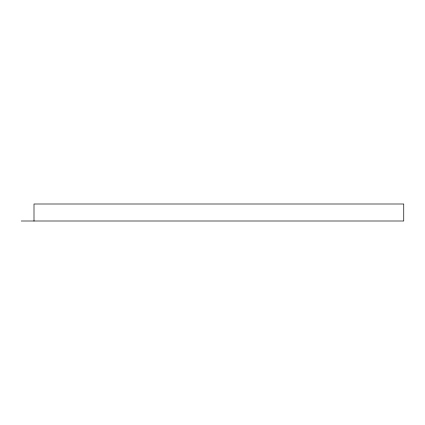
<?xml version="1.0" encoding="UTF-8"?>
<svg xmlns="http://www.w3.org/2000/svg" width="425" height="425" viewBox="0 0 425 425"><rect width="100%" height="100%" fill="white"/><g stroke="black" fill="none" stroke-linecap="round" stroke-linejoin="round"><path stroke-width="0.64" d="M21.25 221L403.75 221L403.75 204L34 204L34 221"/></g></svg>
